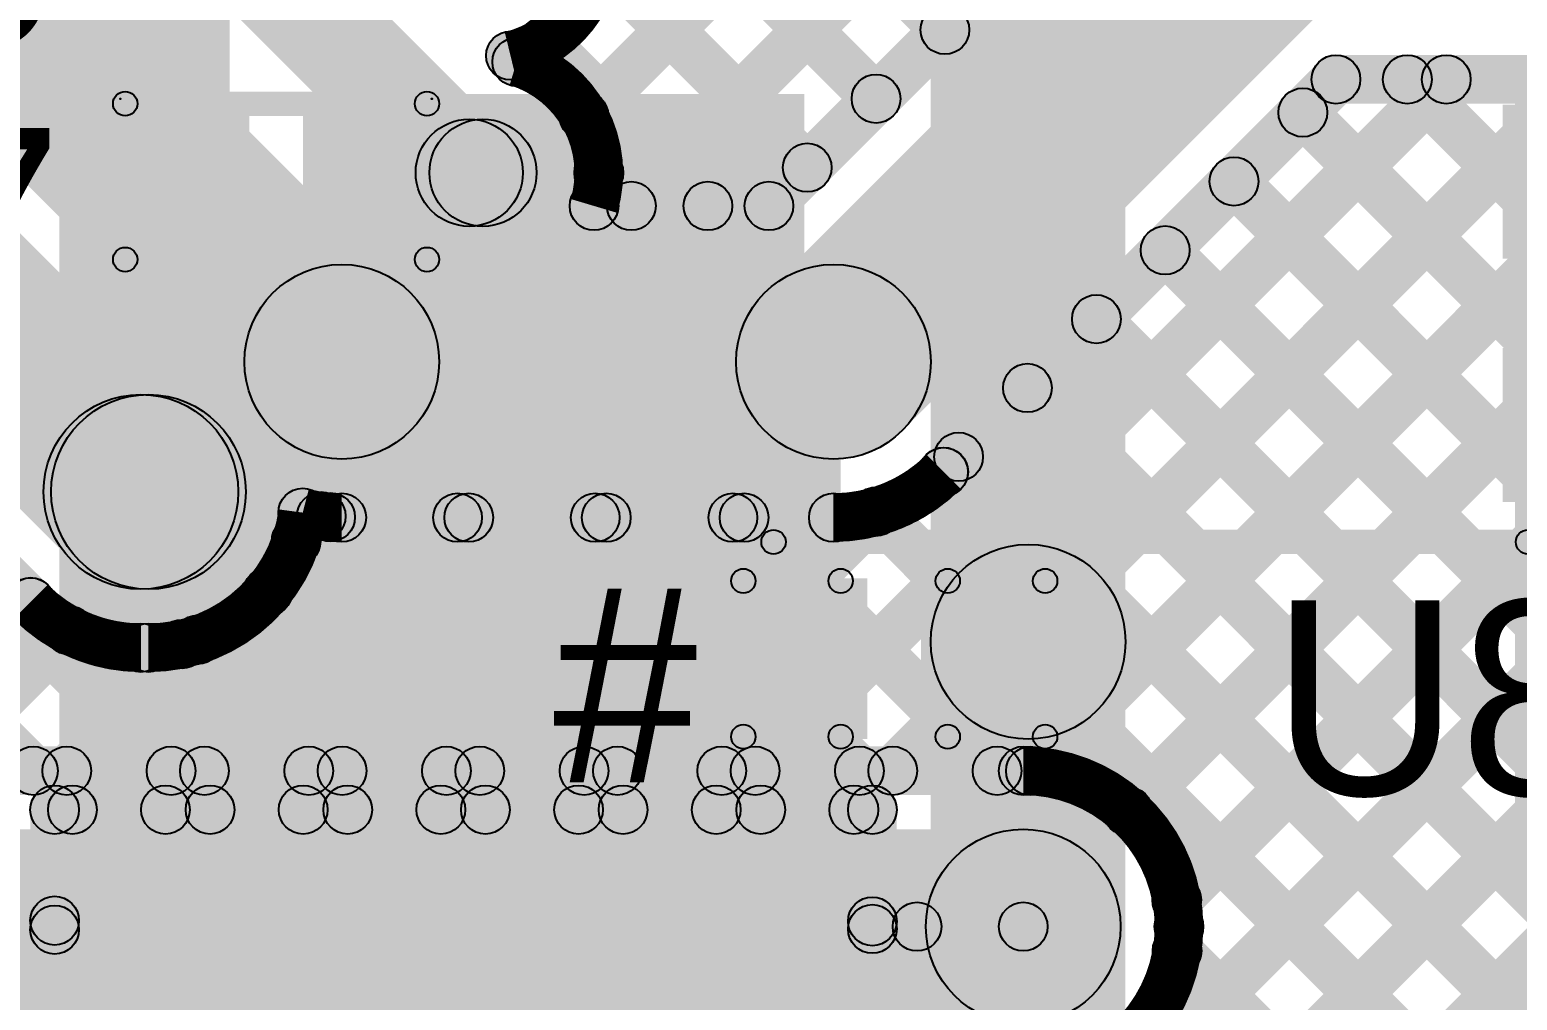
# Model space of a CAD drawing. Header units: millimetres. Extents: x -0.08 to 3.07, y -0.08 to 2.73.
# Drawn here: x 1.7109 to 2.0165, y 0.7259 to 0.9252 of the extents above; entities that cross this region are included whole.
import ezdxf

# ---------------------------------------------------------------- set-up
doc = ezdxf.new("R2010")
doc.units = ezdxf.units.MM
doc.header["$MEASUREMENT"] = 0
for name, color, linetype in [('BottomLayer', 5, 'Continuous'), ('TopLayer', 1, 'Continuous'), ('TopOverlay', 2, 'Continuous'), ('TopPaste', 8, 'Continuous'), ('TopSolder', 216, 'Continuous'), ('ViaHoleLayer', 16, 'Continuous')]:
    doc.layers.add(name, color=color, linetype=linetype)

# ---------------------------------------------------------------- blocks, each defined once
blk = doc.blocks.new('MCP7940N_I_SN_57')
at = {"layer": 'TopLayer'}
for points in [[(-0.07579, 0.08681), (-0.07579, 0.06319), (-0.13681, 0.06319), (-0.13681, 0.08681)], [(0.13681, 0.08681), (0.13681, 0.06319), (0.07579, 0.06319), (0.07579, 0.08681)], [(-0.07579, 0.03681), (-0.07579, 0.01319), (-0.13681, 0.01319), (-0.13681, 0.03681)], [(0.13681, 0.03681), (0.13681, 0.01319), (0.07579, 0.01319), (0.07579, 0.03681)], [(-0.07579, -0.01319), (-0.07579, -0.03681), (-0.13681, -0.03681), (-0.13681, -0.01319)], [(0.13681, -0.01319), (0.13681, -0.03681), (0.07579, -0.03681), (0.07579, -0.01319)], [(-0.07579, -0.06319), (-0.07579, -0.08681), (-0.13681, -0.08681), (-0.13681, -0.06319)], [(0.13681, -0.06319), (0.13681, -0.08681), (0.07579, -0.08681), (0.07579, -0.06319)]]:
    blk.add_hatch(color=1, dxfattribs=at).paths.add_polyline_path(points)
at = {"layer": 'TopOverlay'}
h = blk.add_hatch(color=2, dxfattribs=at)
edge = h.paths.add_edge_path()
edge.add_arc((-0.126, 0.1), 0.005, 0, 360)
h = blk.add_hatch(color=2, dxfattribs=at)
edge = h.paths.add_edge_path()
edge.add_arc((-0.116, 0.1), 0.005, 0, 360)
h = blk.add_hatch(color=2, dxfattribs=at)
edge = h.paths.add_edge_path()
edge.add_arc((-0.077, 0.099), 0.0025, 0, 360)
for points in [[(0.078, 0.1015), (0.078, 0.0965), (-0.077, 0.0965), (-0.077, 0.1015)], [(0.08, -0.0965), (0.08, -0.1015), (-0.075, -0.1015), (-0.075, -0.0965)]]:
    blk.add_hatch(color=2, dxfattribs=at).paths.add_polyline_path(points)
h = blk.add_hatch(color=2, dxfattribs=at)
edge = h.paths.add_edge_path()
edge.add_arc((0.078, 0.099), 0.0025, 0, 360)
h = blk.add_hatch(color=2, dxfattribs=at)
edge = h.paths.add_edge_path()
edge.add_arc((-0.075, -0.099), 0.0025, 0, 360)
h = blk.add_hatch(color=2, dxfattribs=at)
edge = h.paths.add_edge_path()
edge.add_arc((0.08, -0.099), 0.0025, 0, 360)
at = {"layer": 'TopPaste'}
for points in [[(-0.07579, 0.08681), (-0.07579, 0.06319), (-0.13681, 0.06319), (-0.13681, 0.08681)], [(0.13681, 0.08681), (0.13681, 0.06319), (0.07579, 0.06319), (0.07579, 0.08681)], [(-0.07579, 0.03681), (-0.07579, 0.01319), (-0.13681, 0.01319), (-0.13681, 0.03681)], [(0.13681, 0.03681), (0.13681, 0.01319), (0.07579, 0.01319), (0.07579, 0.03681)], [(-0.07579, -0.01319), (-0.07579, -0.03681), (-0.13681, -0.03681), (-0.13681, -0.01319)], [(0.13681, -0.01319), (0.13681, -0.03681), (0.07579, -0.03681), (0.07579, -0.01319)], [(-0.07579, -0.06319), (-0.07579, -0.08681), (-0.13681, -0.08681), (-0.13681, -0.06319)], [(0.13681, -0.06319), (0.13681, -0.08681), (0.07579, -0.08681), (0.07579, -0.06319)]]:
    blk.add_hatch(color=8, dxfattribs=at).paths.add_polyline_path(points)
at = {"layer": 'TopSolder'}
for points in [[(-0.07179, 0.09081), (-0.07179, 0.05919), (-0.14081, 0.05919), (-0.14081, 0.09081)], [(0.14081, 0.09081), (0.14081, 0.05919), (0.07179, 0.05919), (0.07179, 0.09081)], [(-0.07179, 0.04081), (-0.07179, 0.00919), (-0.14081, 0.00919), (-0.14081, 0.04081)], [(0.14081, 0.04081), (0.14081, 0.00919), (0.07179, 0.00919), (0.07179, 0.04081)], [(-0.07179, -0.00919), (-0.07179, -0.04081), (-0.14081, -0.04081), (-0.14081, -0.00919)], [(0.14081, -0.00919), (0.14081, -0.04081), (0.07179, -0.04081), (0.07179, -0.00919)], [(-0.07179, -0.05919), (-0.07179, -0.09081), (-0.14081, -0.09081), (-0.14081, -0.05919)], [(0.14081, -0.05919), (0.14081, -0.09081), (0.07179, -0.09081), (0.07179, -0.05919)]]:
    blk.add_hatch(color=216, dxfattribs=at).paths.add_polyline_path(points)
at = {"layer": 'TopOverlay', "const_width": 0.01}
blk.add_lwpolyline([(-0.116, 0.1, 1), (-0.126, 0.1, 1)], format="xyb", close=True, dxfattribs=at)
at = {"layer": 'TopOverlay'}
for centre, radius in [((-0.126, 0.1), 0.005), ((-0.116, 0.1), 0.005), ((-0.077, 0.099), 0.0025), ((0.078, 0.099), 0.0025), ((-0.075, -0.099), 0.0025), ((0.08, -0.099), 0.0025)]:
    blk.add_circle(centre, radius, dxfattribs=at)
blk = doc.blocks.new('R__0402_88')
at = {"layer": 'TopLayer'}
for points in [[(-0.0275, -0.0125), (-0.0275, 0.0125), (-0.0095, 0.0125), (-0.0095, -0.0125)], [(0.0095, -0.0125), (0.0095, 0.0125), (0.0275, 0.0125), (0.0275, -0.0125)]]:
    blk.add_hatch(color=1, dxfattribs=at).paths.add_polyline_path(points)
at = {"layer": 'TopOverlay'}
h = blk.add_hatch(color=2, dxfattribs=at)
edge = h.paths.add_edge_path()
edge.add_arc((-0.031, 0.016), 0.0025, 0, 360)
h = blk.add_hatch(color=2, dxfattribs=at)
edge = h.paths.add_edge_path()
edge.add_arc((-0.031, 0.016), 0.0025, 0, 360)
for points in [[(0.031, 0.0185), (0.031, 0.0135), (-0.031, 0.0135), (-0.031, 0.0185)], [(-0.0335, 0.016), (-0.0285, 0.016), (-0.0285, -0.016), (-0.0335, -0.016)], [(0.0285, 0.016), (0.0335, 0.016), (0.0335, -0.016), (0.0285, -0.016)], [(0.031, -0.0135), (0.031, -0.0185), (-0.031, -0.0185), (-0.031, -0.0135)], [(0.032, -0.01694), (0.032, -0.01706), (-0.032, -0.01706), (-0.032, -0.01694)]]:
    blk.add_hatch(color=2, dxfattribs=at).paths.add_polyline_path(points)
h = blk.add_hatch(color=2, dxfattribs=at)
edge = h.paths.add_edge_path()
edge.add_arc((0.031, 0.016), 0.0025, 0, 360)
h = blk.add_hatch(color=2, dxfattribs=at)
edge = h.paths.add_edge_path()
edge.add_arc((0.031, 0.016), 0.0025, 0, 360)
h = blk.add_hatch(color=2, dxfattribs=at)
edge = h.paths.add_edge_path()
edge.add_arc((-0.031, -0.016), 0.0025, 0, 360)
h = blk.add_hatch(color=2, dxfattribs=at)
edge = h.paths.add_edge_path()
edge.add_arc((-0.031, -0.016), 0.0025, 0, 360)
h = blk.add_hatch(color=2, dxfattribs=at)
edge = h.paths.add_edge_path()
edge.add_arc((0.031, -0.016), 0.0025, 0, 360)
h = blk.add_hatch(color=2, dxfattribs=at)
edge = h.paths.add_edge_path()
edge.add_arc((0.031, -0.016), 0.0025, 0, 360)
h = blk.add_hatch(color=2, dxfattribs=at)
edge = h.paths.add_edge_path()
edge.add_arc((-0.032, -0.017), 0.0000635, 0, 360)
h = blk.add_hatch(color=2, dxfattribs=at)
edge = h.paths.add_edge_path()
edge.add_arc((0.032, -0.017), 0.0000635, 0, 360)
at = {"layer": 'TopPaste'}
for points in [[(-0.0275, -0.0125), (-0.0275, 0.0125), (-0.0095, 0.0125), (-0.0095, -0.0125)], [(0.0095, -0.0125), (0.0095, 0.0125), (0.0275, 0.0125), (0.0275, -0.0125)]]:
    blk.add_hatch(color=8, dxfattribs=at).paths.add_polyline_path(points)
at = {"layer": 'TopSolder'}
for points in [[(-0.0315, -0.0165), (-0.0315, 0.0165), (-0.0055, 0.0165), (-0.0055, -0.0165)], [(0.0055, -0.0165), (0.0055, 0.0165), (0.0315, 0.0165), (0.0315, -0.0165)]]:
    blk.add_hatch(color=216, dxfattribs=at).paths.add_polyline_path(points)
at = {"layer": 'TopOverlay'}
for centre, radius in [((-0.031, 0.016), 0.0025), ((-0.031, 0.016), 0.0025), ((0.031, 0.016), 0.0025), ((0.031, 0.016), 0.0025), ((-0.031, -0.016), 0.0025), ((-0.031, -0.016), 0.0025), ((0.031, -0.016), 0.0025), ((0.031, -0.016), 0.0025), ((-0.032, -0.017), 0.0000635), ((0.032, -0.017), 0.0000635)]:
    blk.add_circle(centre, radius, dxfattribs=at)
blk = doc.blocks.new('C___0402_115')
at = {"layer": 'TopLayer'}
for points in [[(-0.0275, -0.0125), (-0.0275, 0.0125), (-0.0095, 0.0125), (-0.0095, -0.0125)], [(0.0095, -0.0125), (0.0095, 0.0125), (0.0275, 0.0125), (0.0275, -0.0125)]]:
    blk.add_hatch(color=1, dxfattribs=at).paths.add_polyline_path(points)
at = {"layer": 'TopOverlay'}
h = blk.add_hatch(color=2, dxfattribs=at)
edge = h.paths.add_edge_path()
edge.add_arc((-0.031, 0.016), 0.0025, 0, 360)
h = blk.add_hatch(color=2, dxfattribs=at)
edge = h.paths.add_edge_path()
edge.add_arc((-0.031, 0.016), 0.0025, 0, 360)
for points in [[(-0.031, 0.0135), (-0.031, 0.0185), (-0.011, 0.0185), (-0.011, 0.0135)], [(0.011, 0.0135), (0.011, 0.0185), (0.031, 0.0185), (0.031, 0.0135)], [(-0.0285, -0.016), (-0.0335, -0.016), (-0.0335, 0.016), (-0.0285, 0.016)], [(0.0335, -0.016), (0.0285, -0.016), (0.0285, 0.016), (0.0335, 0.016)], [(-0.031, -0.0185), (-0.031, -0.0135), (-0.011, -0.0135), (-0.011, -0.0185)], [(0.011, -0.0185), (0.011, -0.0135), (0.031, -0.0135), (0.031, -0.0185)]]:
    blk.add_hatch(color=2, dxfattribs=at).paths.add_polyline_path(points)
h = blk.add_hatch(color=2, dxfattribs=at)
edge = h.paths.add_edge_path()
edge.add_arc((-0.011, 0.016), 0.0025, 0, 360)
h = blk.add_hatch(color=2, dxfattribs=at)
edge = h.paths.add_edge_path()
edge.add_arc((0.011, 0.016), 0.0025, 0, 360)
h = blk.add_hatch(color=2, dxfattribs=at)
edge = h.paths.add_edge_path()
edge.add_arc((0.031, 0.016), 0.0025, 0, 360)
h = blk.add_hatch(color=2, dxfattribs=at)
edge = h.paths.add_edge_path()
edge.add_arc((0.031, 0.016), 0.0025, 0, 360)
h = blk.add_hatch(color=2, dxfattribs=at)
edge = h.paths.add_edge_path()
edge.add_arc((-0.031, -0.016), 0.0025, 0, 360)
h = blk.add_hatch(color=2, dxfattribs=at)
edge = h.paths.add_edge_path()
edge.add_arc((-0.031, -0.016), 0.0025, 0, 360)
h = blk.add_hatch(color=2, dxfattribs=at)
edge = h.paths.add_edge_path()
edge.add_arc((-0.011, -0.016), 0.0025, 0, 360)
h = blk.add_hatch(color=2, dxfattribs=at)
edge = h.paths.add_edge_path()
edge.add_arc((0.011, -0.016), 0.0025, 0, 360)
h = blk.add_hatch(color=2, dxfattribs=at)
edge = h.paths.add_edge_path()
edge.add_arc((0.031, -0.016), 0.0025, 0, 360)
h = blk.add_hatch(color=2, dxfattribs=at)
edge = h.paths.add_edge_path()
edge.add_arc((0.031, -0.016), 0.0025, 0, 360)
at = {"layer": 'TopPaste'}
for points in [[(-0.0275, -0.0125), (-0.0275, 0.0125), (-0.0095, 0.0125), (-0.0095, -0.0125)], [(0.0095, -0.0125), (0.0095, 0.0125), (0.0275, 0.0125), (0.0275, -0.0125)]]:
    blk.add_hatch(color=8, dxfattribs=at).paths.add_polyline_path(points)
at = {"layer": 'TopSolder'}
for points in [[(-0.0315, -0.0165), (-0.0315, 0.0165), (-0.0055, 0.0165), (-0.0055, -0.0165)], [(0.0055, -0.0165), (0.0055, 0.0165), (0.0315, 0.0165), (0.0315, -0.0165)]]:
    blk.add_hatch(color=216, dxfattribs=at).paths.add_polyline_path(points)
at = {"layer": 'TopOverlay'}
for centre in [(-0.031, 0.016), (-0.031, 0.016), (-0.011, 0.016), (0.011, 0.016), (0.031, 0.016), (0.031, 0.016), (-0.031, -0.016), (-0.031, -0.016), (-0.011, -0.016), (0.011, -0.016), (0.031, -0.016), (0.031, -0.016)]:
    blk.add_circle(centre, 0.0025, dxfattribs=at)

msp = doc.modelspace()

# ---------------------------------------------------------------- hatches: boundary and pattern name
at = {"layer": 'BottomLayer'}
for points in [[(1.38322, 1.29822), (1.39878, 1.31378), (1.80897, 0.90359), (1.79341, 0.88803)], [(1.82827, 0.90398), (1.8212, 0.91105), (2.17568, 1.26554), (2.18275, 1.25846)], [(1.83803, 0.88546), (1.83096, 0.89254), (2.20396, 1.26554), (2.21103, 1.25846)], [(1.82402, 0.99297), (1.83109, 1.00004), (1.90244, 0.92869), (1.89537, 0.92162)], [(1.56786, 0.96786), (1.59614, 0.99614), (1.74788, 0.84441), (1.71959, 0.81612)], [(1.81668, 0.97203), (1.82375, 0.9791), (1.8883, 0.91455), (1.88123, 0.90748)], [(1.86628, 0.88546), (1.85921, 0.89254), (1.93981, 0.97314), (1.94688, 0.96606)], [(1.89014, 0.84286), (1.86186, 0.87114), (1.95186, 0.96114), (1.98014, 0.93286)], [(1.67386, 0.92986), (1.70214, 0.95814), (1.78914, 0.87114), (1.76086, 0.84286)], [(1.82407, 0.93635), (1.83114, 0.94342), (1.87415, 0.90041), (1.86708, 0.89334)], [(1.81295, 0.91919), (1.82002, 0.92626), (1.85374, 0.89254), (1.84667, 0.88546)], [(1.97925, 0.91), (1.97925, 0.92), (2.229, 0.92), (2.229, 0.91)], [(1.86288, 0.62746), (1.85581, 0.63454), (2.13981, 0.91854), (2.14688, 0.91146)], [(1.86346, 0.76946), (1.85638, 0.77654), (1.99838, 0.91854), (2.00546, 0.91146)], [(1.89116, 0.62746), (1.88409, 0.63454), (2.16809, 0.91854), (2.17516, 0.91146)], [(1.89174, 0.76946), (1.88467, 0.77654), (2.02667, 0.91854), (2.03374, 0.91146)], [(1.90219, 0.83086), (1.89512, 0.83794), (1.97572, 0.91854), (1.98279, 0.91146)], [(1.91945, 0.62746), (1.91238, 0.63454), (2.19638, 0.91854), (2.20345, 0.91146)], [(1.91999, 0.76943), (1.91292, 0.7765), (2.05495, 0.91854), (2.06202, 0.91146)], [(1.94002, 0.76118), (1.93295, 0.76825), (2.08324, 0.91854), (2.09031, 0.91146)], [(1.95006, 0.74294), (1.94299, 0.75001), (2.11152, 0.91854), (2.11859, 0.91146)], [(1.99038, 0.91146), (1.99745, 0.91854), (2.26915, 0.64684), (2.26208, 0.63976)], [(1.96891, 0.90465), (1.97598, 0.91172), (2.25316, 0.63454), (2.24609, 0.62746)], [(1.80119, 0.88481), (1.80119, 0.90681), (1.804, 0.90681), (1.804, 0.88481)], [(1.95476, 0.89051), (1.96184, 0.89758), (2.22488, 0.63454), (2.21781, 0.62746)], [(1.82682, 0.884), (1.82682, 0.894), (1.86275, 0.894), (1.86275, 0.884)], [(1.63446, 0.87721), (1.64154, 0.88428), (1.71461, 0.8112), (1.70754, 0.80413)], [(1.94062, 0.87637), (1.94769, 0.88344), (2.1966, 0.63454), (2.18952, 0.62746)], [(1.63446, 0.8714), (1.64154, 0.87847), (1.74347, 0.77654), (1.7364, 0.76946)], [(1.775, 0.837), (1.775, 0.877), (1.876, 0.877), (1.876, 0.837)], [(1.92648, 0.86223), (1.93355, 0.8693), (2.16831, 0.63454), (2.16124, 0.62746)], [(1.91234, 0.84808), (1.91941, 0.85515), (2.14003, 0.63454), (2.13296, 0.62746)], [(1.63446, 0.84311), (1.64154, 0.85018), (1.71518, 0.77654), (1.70811, 0.76946)], [(1.73373, 0.81027), (1.73373, 0.85027), (1.73527, 0.85027), (1.73527, 0.81027)], [(1.8982, 0.83394), (1.90527, 0.84101), (2.11174, 0.63454), (2.10467, 0.62746)], [(1.75032, 0.76946), (1.74325, 0.77654), (1.79525, 0.82854), (1.80232, 0.82146)], [(1.76915, 0.81658), (1.76208, 0.82365), (1.76724, 0.82882), (1.77431, 0.82174)], [(1.76917, 0.82155), (1.77624, 0.82862), (1.82832, 0.77654), (1.82125, 0.76946)], [(1.7786, 0.76946), (1.77153, 0.77654), (1.82353, 0.82854), (1.8306, 0.82146)], [(1.775, 0.82), (1.775, 0.83), (1.876, 0.83), (1.876, 0.82)], [(1.79753, 0.82146), (1.80461, 0.82854), (1.85661, 0.77654), (1.84953, 0.76946)], [(1.80689, 0.76946), (1.79982, 0.77654), (1.85182, 0.82854), (1.85889, 0.82146)], [(1.82582, 0.82146), (1.83289, 0.82854), (1.88489, 0.77654), (1.87782, 0.76946)], [(1.83517, 0.76946), (1.8281, 0.77654), (1.88136, 0.8298), (1.88843, 0.82273)], [(1.8541, 0.82146), (1.86117, 0.82854), (1.91317, 0.77654), (1.9061, 0.76946)], [(1.88118, 0.82267), (1.88825, 0.82974), (2.08346, 0.63454), (2.07639, 0.62746)], [(1.75626, 0.80618), (1.76333, 0.81325), (1.80004, 0.77654), (1.79297, 0.76946)], [(1.69827, 0.77398), (1.6912, 0.78106), (1.71551, 0.80537), (1.72258, 0.7983)], [(1.72203, 0.76946), (1.71496, 0.77654), (1.74188, 0.80345), (1.74895, 0.79638)], [(1.73866, 0.79549), (1.74573, 0.80256), (1.77175, 0.77654), (1.76468, 0.76946)], [(1.69925, 0.768), (1.69925, 0.778), (1.915, 0.778), (1.915, 0.768)], [(1.686, 0.721), (1.686, 0.761), (1.915, 0.761), (1.915, 0.721)], [(1.94308, 0.73249), (1.95015, 0.73956), (2.05517, 0.63454), (2.0481, 0.62746)]]:
    msp.add_hatch(color=5, dxfattribs=at).paths.add_polyline_path(points)
h = msp.add_hatch(color=5, dxfattribs=at)
edge = h.paths.add_edge_path()
edge.add_arc((1.8989, 0.92516), 0.005, 0, 360)
h = msp.add_hatch(color=5, dxfattribs=at)
edge = h.paths.add_edge_path()
edge.add_arc((1.81648, 0.92272), 0.005, 0, 360)
h = msp.add_hatch(color=5, dxfattribs=at)
edge = h.paths.add_edge_path()
edge.add_arc((1.80966, 0.91987), 0.005, 0, 360)
h = msp.add_hatch(color=5, dxfattribs=at)
edge = h.paths.add_edge_path()
edge.add_arc((1.81094, 0.91859), 0.005, 0, 360)
h = msp.add_hatch(color=5, dxfattribs=at)
edge = h.paths.add_edge_path()
edge.add_arc((1.97925, 0.915), 0.005, 0, 360)
h = msp.add_hatch(color=5, dxfattribs=at)
edge = h.paths.add_edge_path()
edge.add_arc((1.97925, 0.915), 0.005, 0, 360)
h = msp.add_hatch(color=5, dxfattribs=at)
edge = h.paths.add_edge_path()
edge.add_arc((1.99391, 0.915), 0.005, 0, 360)
h = msp.add_hatch(color=5, dxfattribs=at)
edge = h.paths.add_edge_path()
edge.add_arc((2.00192, 0.915), 0.005, 0, 360)
h = msp.add_hatch(color=5, dxfattribs=at)
edge = h.paths.add_edge_path()
edge.add_arc((1.88476, 0.91102), 0.005, 0, 360)
h = msp.add_hatch(color=5, dxfattribs=at)
edge = h.paths.add_edge_path()
edge.add_arc((1.82473, 0.90752), 0.005, 0, 360)
h = msp.add_hatch(color=5, dxfattribs=at)
edge = h.paths.add_edge_path()
edge.add_arc((1.97244, 0.90819), 0.005, 0, 360)
h = msp.add_hatch(color=5, dxfattribs=at)
edge = h.paths.add_edge_path()
edge.add_arc((1.804, 0.89581), 0.01181, 0, 360)
h = msp.add_hatch(color=5, dxfattribs=at)
edge = h.paths.add_edge_path()
edge.add_arc((1.80119, 0.89581), 0.011, 0, 360)
h = msp.add_hatch(color=5, dxfattribs=at)
edge = h.paths.add_edge_path()
edge.add_arc((1.80119, 0.89581), 0.011, 0, 360)
h = msp.add_hatch(color=5, dxfattribs=at)
edge = h.paths.add_edge_path()
edge.add_arc((1.804, 0.89581), 0.011, 0, 360)
h = msp.add_hatch(color=5, dxfattribs=at)
edge = h.paths.add_edge_path()
edge.add_arc((1.87062, 0.89687), 0.005, 0, 360)
h = msp.add_hatch(color=5, dxfattribs=at)
edge = h.paths.add_edge_path()
edge.add_arc((1.82781, 0.89581), 0.005, 0, 360)
h = msp.add_hatch(color=5, dxfattribs=at)
edge = h.paths.add_edge_path()
edge.add_arc((1.82781, 0.89581), 0.005, 0, 360)
h = msp.add_hatch(color=5, dxfattribs=at)
edge = h.paths.add_edge_path()
edge.add_arc((1.9583, 0.89404), 0.005, 0, 360)
h = msp.add_hatch(color=5, dxfattribs=at)
edge = h.paths.add_edge_path()
edge.add_arc((1.82682, 0.889), 0.005, 0, 360)
h = msp.add_hatch(color=5, dxfattribs=at)
edge = h.paths.add_edge_path()
edge.add_arc((1.82682, 0.889), 0.005, 0, 360)
h = msp.add_hatch(color=5, dxfattribs=at)
edge = h.paths.add_edge_path()
edge.add_arc((1.8345, 0.889), 0.005, 0, 360)
h = msp.add_hatch(color=5, dxfattribs=at)
edge = h.paths.add_edge_path()
edge.add_arc((1.85021, 0.889), 0.005, 0, 360)
h = msp.add_hatch(color=5, dxfattribs=at)
edge = h.paths.add_edge_path()
edge.add_arc((1.86275, 0.889), 0.005, 0, 360)
h = msp.add_hatch(color=5, dxfattribs=at)
edge = h.paths.add_edge_path()
edge.add_arc((1.86275, 0.889), 0.005, 0, 360)
h = msp.add_hatch(color=5, dxfattribs=at)
edge = h.paths.add_edge_path()
edge.add_arc((1.94416, 0.8799), 0.005, 0, 360)
h = msp.add_hatch(color=5, dxfattribs=at)
edge = h.paths.add_edge_path()
edge.add_arc((1.775, 0.857), 0.02, 0, 360)
h = msp.add_hatch(color=5, dxfattribs=at)
edge = h.paths.add_edge_path()
edge.add_arc((1.775, 0.857), 0.02, 0, 360)
h = msp.add_hatch(color=5, dxfattribs=at)
edge = h.paths.add_edge_path()
edge.add_arc((1.876, 0.857), 0.02, 0, 360)
h = msp.add_hatch(color=5, dxfattribs=at)
edge = h.paths.add_edge_path()
edge.add_arc((1.876, 0.857), 0.02, 0, 360)
h = msp.add_hatch(color=5, dxfattribs=at)
edge = h.paths.add_edge_path()
edge.add_arc((1.93002, 0.86576), 0.005, 0, 360)
h = msp.add_hatch(color=5, dxfattribs=at)
edge = h.paths.add_edge_path()
edge.add_arc((1.91587, 0.85162), 0.005, 0, 360)
h = msp.add_hatch(color=5, dxfattribs=at)
edge = h.paths.add_edge_path()
edge.add_arc((1.73373, 0.83027), 0.02, 0, 360)
h = msp.add_hatch(color=5, dxfattribs=at)
edge = h.paths.add_edge_path()
edge.add_arc((1.73373, 0.83027), 0.02, 0, 360)
h = msp.add_hatch(color=5, dxfattribs=at)
edge = h.paths.add_edge_path()
edge.add_arc((1.73527, 0.83027), 0.02, 0, 360)
h = msp.add_hatch(color=5, dxfattribs=at)
edge = h.paths.add_edge_path()
edge.add_arc((1.73527, 0.83027), 0.01181, 0, 360)
h = msp.add_hatch(color=5, dxfattribs=at)
edge = h.paths.add_edge_path()
edge.add_arc((1.90173, 0.83748), 0.005, 0, 360)
h = msp.add_hatch(color=5, dxfattribs=at)
edge = h.paths.add_edge_path()
edge.add_arc((1.89863, 0.83437), 0.005, 0, 360)
h = msp.add_hatch(color=5, dxfattribs=at)
edge = h.paths.add_edge_path()
edge.add_arc((1.89866, 0.8344), 0.005, 0, 360)
h = msp.add_hatch(color=5, dxfattribs=at)
edge = h.paths.add_edge_path()
edge.add_arc((1.89866, 0.8344), 0.005, 0, 360)
h = msp.add_hatch(color=5, dxfattribs=at)
edge = h.paths.add_edge_path()
edge.add_arc((1.8849, 0.82626), 0.005, 0, 360)
h = msp.add_hatch(color=5, dxfattribs=at)
edge = h.paths.add_edge_path()
edge.add_arc((1.76698, 0.82602), 0.005, 0, 360)
h = msp.add_hatch(color=5, dxfattribs=at)
edge = h.paths.add_edge_path()
edge.add_arc((1.76698, 0.82602), 0.005, 0, 360)
h = msp.add_hatch(color=5, dxfattribs=at)
edge = h.paths.add_edge_path()
edge.add_arc((1.76698, 0.82602), 0.005, 0, 360)
h = msp.add_hatch(color=5, dxfattribs=at)
edge = h.paths.add_edge_path()
edge.add_arc((1.77078, 0.82528), 0.005, 0, 360)
h = msp.add_hatch(color=5, dxfattribs=at)
edge = h.paths.add_edge_path()
edge.add_arc((1.7727, 0.82508), 0.005, 0, 360)
h = msp.add_hatch(color=5, dxfattribs=at)
edge = h.paths.add_edge_path()
edge.add_arc((1.775, 0.825), 0.005, 0, 360)
h = msp.add_hatch(color=5, dxfattribs=at)
edge = h.paths.add_edge_path()
edge.add_arc((1.775, 0.825), 0.005, 0, 360)
h = msp.add_hatch(color=5, dxfattribs=at)
edge = h.paths.add_edge_path()
edge.add_arc((1.775, 0.825), 0.005, 0, 360)
h = msp.add_hatch(color=5, dxfattribs=at)
edge = h.paths.add_edge_path()
edge.add_arc((1.79878, 0.825), 0.005, 0, 360)
h = msp.add_hatch(color=5, dxfattribs=at)
edge = h.paths.add_edge_path()
edge.add_arc((1.80107, 0.825), 0.005, 0, 360)
h = msp.add_hatch(color=5, dxfattribs=at)
edge = h.paths.add_edge_path()
edge.add_arc((1.82707, 0.825), 0.005, 0, 360)
h = msp.add_hatch(color=5, dxfattribs=at)
edge = h.paths.add_edge_path()
edge.add_arc((1.82935, 0.825), 0.005, 0, 360)
h = msp.add_hatch(color=5, dxfattribs=at)
edge = h.paths.add_edge_path()
edge.add_arc((1.85535, 0.825), 0.005, 0, 360)
h = msp.add_hatch(color=5, dxfattribs=at)
edge = h.paths.add_edge_path()
edge.add_arc((1.85764, 0.825), 0.005, 0, 360)
h = msp.add_hatch(color=5, dxfattribs=at)
edge = h.paths.add_edge_path()
edge.add_arc((1.876, 0.825), 0.005, 0, 360)
h = msp.add_hatch(color=5, dxfattribs=at)
edge = h.paths.add_edge_path()
edge.add_arc((1.876, 0.825), 0.005, 0, 360)
h = msp.add_hatch(color=5, dxfattribs=at)
edge = h.paths.add_edge_path()
edge.add_arc((1.876, 0.825), 0.005, 0, 360)
h = msp.add_hatch(color=5, dxfattribs=at)
edge = h.paths.add_edge_path()
edge.add_arc((1.88471, 0.82621), 0.005, 0, 360)
h = msp.add_hatch(color=5, dxfattribs=at)
edge = h.paths.add_edge_path()
edge.add_arc((1.76561, 0.82011), 0.005, 0, 360)
h = msp.add_hatch(color=5, dxfattribs=at)
edge = h.paths.add_edge_path()
edge.add_arc((1.75979, 0.80971), 0.005, 0, 360)
h = msp.add_hatch(color=5, dxfattribs=at)
edge = h.paths.add_edge_path()
edge.add_arc((1.71108, 0.80767), 0.005, 0, 360)
h = msp.add_hatch(color=5, dxfattribs=at)
edge = h.paths.add_edge_path()
edge.add_arc((1.71108, 0.80767), 0.005, 0, 360)
h = msp.add_hatch(color=5, dxfattribs=at)
edge = h.paths.add_edge_path()
edge.add_arc((1.71111, 0.80764), 0.005, 0, 360)
h = msp.add_hatch(color=5, dxfattribs=at)
edge = h.paths.add_edge_path()
edge.add_arc((1.71905, 0.80183), 0.005, 0, 360)
h = msp.add_hatch(color=5, dxfattribs=at)
edge = h.paths.add_edge_path()
edge.add_arc((1.74219, 0.79902), 0.005, 0, 360)
h = msp.add_hatch(color=5, dxfattribs=at)
edge = h.paths.add_edge_path()
edge.add_arc((1.74542, 0.79992), 0.005, 0, 360)
h = msp.add_hatch(color=5, dxfattribs=at)
edge = h.paths.add_edge_path()
edge.add_arc((1.73373, 0.79827), 0.005, 0, 360)
h = msp.add_hatch(color=5, dxfattribs=at)
edge = h.paths.add_edge_path()
edge.add_arc((1.73373, 0.79827), 0.005, 0, 360)
h = msp.add_hatch(color=5, dxfattribs=at)
edge = h.paths.add_edge_path()
edge.add_arc((1.73527, 0.79827), 0.005, 0, 360)
h = msp.add_hatch(color=5, dxfattribs=at)
edge = h.paths.add_edge_path()
edge.add_arc((1.71165, 0.773), 0.005, 0, 360)
h = msp.add_hatch(color=5, dxfattribs=at)
edge = h.paths.add_edge_path()
edge.add_arc((1.7185, 0.773), 0.005, 0, 360)
h = msp.add_hatch(color=5, dxfattribs=at)
edge = h.paths.add_edge_path()
edge.add_arc((1.73993, 0.773), 0.005, 0, 360)
h = msp.add_hatch(color=5, dxfattribs=at)
edge = h.paths.add_edge_path()
edge.add_arc((1.74678, 0.773), 0.005, 0, 360)
h = msp.add_hatch(color=5, dxfattribs=at)
edge = h.paths.add_edge_path()
edge.add_arc((1.76822, 0.773), 0.005, 0, 360)
h = msp.add_hatch(color=5, dxfattribs=at)
edge = h.paths.add_edge_path()
edge.add_arc((1.77507, 0.773), 0.005, 0, 360)
h = msp.add_hatch(color=5, dxfattribs=at)
edge = h.paths.add_edge_path()
edge.add_arc((1.7965, 0.773), 0.005, 0, 360)
h = msp.add_hatch(color=5, dxfattribs=at)
edge = h.paths.add_edge_path()
edge.add_arc((1.80335, 0.773), 0.005, 0, 360)
h = msp.add_hatch(color=5, dxfattribs=at)
edge = h.paths.add_edge_path()
edge.add_arc((1.82479, 0.773), 0.005, 0, 360)
h = msp.add_hatch(color=5, dxfattribs=at)
edge = h.paths.add_edge_path()
edge.add_arc((1.83164, 0.773), 0.005, 0, 360)
h = msp.add_hatch(color=5, dxfattribs=at)
edge = h.paths.add_edge_path()
edge.add_arc((1.85307, 0.773), 0.005, 0, 360)
h = msp.add_hatch(color=5, dxfattribs=at)
edge = h.paths.add_edge_path()
edge.add_arc((1.85992, 0.773), 0.005, 0, 360)
h = msp.add_hatch(color=5, dxfattribs=at)
edge = h.paths.add_edge_path()
edge.add_arc((1.88135, 0.773), 0.005, 0, 360)
h = msp.add_hatch(color=5, dxfattribs=at)
edge = h.paths.add_edge_path()
edge.add_arc((1.8882, 0.773), 0.005, 0, 360)
h = msp.add_hatch(color=5, dxfattribs=at)
edge = h.paths.add_edge_path()
edge.add_arc((1.90964, 0.773), 0.005, 0, 360)
h = msp.add_hatch(color=5, dxfattribs=at)
edge = h.paths.add_edge_path()
edge.add_arc((1.915, 0.773), 0.005, 0, 360)
h = msp.add_hatch(color=5, dxfattribs=at)
edge = h.paths.add_edge_path()
edge.add_arc((1.915, 0.773), 0.005, 0, 360)
h = msp.add_hatch(color=5, dxfattribs=at)
edge = h.paths.add_edge_path()
edge.add_arc((1.91646, 0.77297), 0.005, 0, 360)
h = msp.add_hatch(color=5, dxfattribs=at)
edge = h.paths.add_edge_path()
edge.add_arc((1.93649, 0.76471), 0.005, 0, 360)
h = msp.add_hatch(color=5, dxfattribs=at)
edge = h.paths.add_edge_path()
edge.add_arc((1.915, 0.741), 0.02, 0, 360)
h = msp.add_hatch(color=5, dxfattribs=at)
edge = h.paths.add_edge_path()
edge.add_arc((1.915, 0.741), 0.01181, 0, 360)
h = msp.add_hatch(color=5, dxfattribs=at)
edge = h.paths.add_edge_path()
edge.add_arc((1.94653, 0.74647), 0.005, 0, 360)
h = msp.add_hatch(color=5, dxfattribs=at)
edge = h.paths.add_edge_path()
edge.add_arc((1.947, 0.741), 0.005, 0, 360)
h = msp.add_hatch(color=5, dxfattribs=at)
edge = h.paths.add_edge_path()
edge.add_arc((1.947, 0.741), 0.005, 0, 360)
h = msp.add_hatch(color=5, dxfattribs=at)
edge = h.paths.add_edge_path()
edge.add_arc((1.94661, 0.73603), 0.005, 0, 360)
at = {"layer": 'TopLayer'}
for points in [[(1.717, 0.814), (1.752, 0.814), (1.752, 1.049), (1.717, 1.049)], [(1.936, 0.7995), (1.896, 0.7995), (1.896, 0.97057), (1.936, 0.97057)], [(2.016, 0.87), (2.203, 0.87), (2.203, 0.917), (2.016, 0.917)], [(1.77, 0.876), (1.87, 0.876), (1.87, 0.912), (1.77, 0.912)], [(2.016, 0.749), (2.203, 0.749), (2.203, 0.863), (2.016, 0.863)], [(1.717, 0.777), (1.8775, 0.777), (1.8775, 0.858), (1.717, 0.858)], [(1.896, 0.504), (1.936, 0.504), (1.936, 0.8055), (1.896, 0.8055)], [(1.71954, 0.68211), (1.71246, 0.68918), (1.79182, 0.76854), (1.79889, 0.76146)], [(1.71954, 0.73868), (1.71246, 0.74575), (1.73525, 0.76854), (1.74232, 0.76146)], [(1.71954, 0.7104), (1.71246, 0.71747), (1.76353, 0.76854), (1.7706, 0.76146)], [(1.716, 0.76), (1.716, 0.77), (1.884, 0.77), (1.884, 0.76)], [(1.71611, 0.76146), (1.72318, 0.76854), (1.77661, 0.71511), (1.76954, 0.70804)], [(1.7444, 0.76146), (1.75147, 0.76854), (1.88754, 0.63247), (1.88046, 0.6254)], [(1.77458, 0.70887), (1.76751, 0.71595), (1.8201, 0.76854), (1.82717, 0.76146)], [(1.77268, 0.76146), (1.77975, 0.76854), (1.88754, 0.66075), (1.88046, 0.65368)], [(1.78883, 0.69484), (1.78176, 0.70191), (1.84838, 0.76854), (1.85546, 0.76146)], [(1.78954, 0.66726), (1.78246, 0.67433), (1.87667, 0.76854), (1.88374, 0.76146)], [(1.80097, 0.76146), (1.80804, 0.76854), (1.88754, 0.68904), (1.88046, 0.68197)], [(1.82925, 0.76146), (1.83632, 0.76854), (1.88754, 0.71732), (1.88046, 0.71025)], [(1.85753, 0.76146), (1.86461, 0.76854), (1.88754, 0.74561), (1.88046, 0.73853)], [(1.721, 0.61725), (1.711, 0.61725), (1.711, 0.765), (1.721, 0.765)], [(1.889, 0.51253), (1.879, 0.51253), (1.879, 0.765), (1.889, 0.765)], [(1.89319, 0.736), (1.89319, 0.746), (1.915, 0.746), (1.915, 0.736)], [(1.71246, 0.73683), (1.71954, 0.7439), (1.75147, 0.71197), (1.74439, 0.7049)], [(1.78954, 0.63898), (1.78246, 0.64605), (1.88046, 0.74405), (1.88754, 0.73698)]]:
    msp.add_hatch(color=1, dxfattribs=at).paths.add_polyline_path(points)
h = msp.add_hatch(color=1, dxfattribs=at)
edge = h.paths.add_edge_path()
edge.add_arc((1.804, 0.89581), 0.01181, 0, 360)
h = msp.add_hatch(color=1, dxfattribs=at)
edge = h.paths.add_edge_path()
edge.add_arc((1.73527, 0.83027), 0.01181, 0, 360)
h = msp.add_hatch(color=1, dxfattribs=at)
edge = h.paths.add_edge_path()
edge.add_arc((1.916, 0.7995), 0.02, 0, 360)
h = msp.add_hatch(color=1, dxfattribs=at)
edge = h.paths.add_edge_path()
edge.add_arc((1.716, 0.765), 0.005, 0, 360)
h = msp.add_hatch(color=1, dxfattribs=at)
edge = h.paths.add_edge_path()
edge.add_arc((1.716, 0.765), 0.005, 0, 360)
h = msp.add_hatch(color=1, dxfattribs=at)
edge = h.paths.add_edge_path()
edge.add_arc((1.71965, 0.765), 0.005, 0, 360)
h = msp.add_hatch(color=1, dxfattribs=at)
edge = h.paths.add_edge_path()
edge.add_arc((1.73878, 0.765), 0.005, 0, 360)
h = msp.add_hatch(color=1, dxfattribs=at)
edge = h.paths.add_edge_path()
edge.add_arc((1.74793, 0.765), 0.005, 0, 360)
h = msp.add_hatch(color=1, dxfattribs=at)
edge = h.paths.add_edge_path()
edge.add_arc((1.76707, 0.765), 0.005, 0, 360)
h = msp.add_hatch(color=1, dxfattribs=at)
edge = h.paths.add_edge_path()
edge.add_arc((1.77622, 0.765), 0.005, 0, 360)
h = msp.add_hatch(color=1, dxfattribs=at)
edge = h.paths.add_edge_path()
edge.add_arc((1.79535, 0.765), 0.005, 0, 360)
h = msp.add_hatch(color=1, dxfattribs=at)
edge = h.paths.add_edge_path()
edge.add_arc((1.8045, 0.765), 0.005, 0, 360)
h = msp.add_hatch(color=1, dxfattribs=at)
edge = h.paths.add_edge_path()
edge.add_arc((1.82364, 0.765), 0.005, 0, 360)
h = msp.add_hatch(color=1, dxfattribs=at)
edge = h.paths.add_edge_path()
edge.add_arc((1.83279, 0.765), 0.005, 0, 360)
h = msp.add_hatch(color=1, dxfattribs=at)
edge = h.paths.add_edge_path()
edge.add_arc((1.85192, 0.765), 0.005, 0, 360)
h = msp.add_hatch(color=1, dxfattribs=at)
edge = h.paths.add_edge_path()
edge.add_arc((1.86107, 0.765), 0.005, 0, 360)
h = msp.add_hatch(color=1, dxfattribs=at)
edge = h.paths.add_edge_path()
edge.add_arc((1.8802, 0.765), 0.005, 0, 360)
h = msp.add_hatch(color=1, dxfattribs=at)
edge = h.paths.add_edge_path()
edge.add_arc((1.884, 0.765), 0.005, 0, 360)
h = msp.add_hatch(color=1, dxfattribs=at)
edge = h.paths.add_edge_path()
edge.add_arc((1.884, 0.765), 0.005, 0, 360)
h = msp.add_hatch(color=1, dxfattribs=at)
edge = h.paths.add_edge_path()
edge.add_arc((1.915, 0.741), 0.01181, 0, 360)
h = msp.add_hatch(color=1, dxfattribs=at)
edge = h.paths.add_edge_path()
edge.add_arc((1.716, 0.74222), 0.005, 0, 360)
h = msp.add_hatch(color=1, dxfattribs=at)
edge = h.paths.add_edge_path()
edge.add_arc((1.884, 0.74207), 0.005, 0, 360)
h = msp.add_hatch(color=1, dxfattribs=at)
edge = h.paths.add_edge_path()
edge.add_arc((1.89319, 0.741), 0.005, 0, 360)
h = msp.add_hatch(color=1, dxfattribs=at)
edge = h.paths.add_edge_path()
edge.add_arc((1.915, 0.741), 0.005, 0, 360)
h = msp.add_hatch(color=1, dxfattribs=at)
edge = h.paths.add_edge_path()
edge.add_arc((1.716, 0.74036), 0.005, 0, 360)
h = msp.add_hatch(color=1, dxfattribs=at)
edge = h.paths.add_edge_path()
edge.add_arc((1.884, 0.74051), 0.005, 0, 360)
at = {"layer": 'ViaHoleLayer'}
h = msp.add_hatch(color=16, dxfattribs=at)
edge = h.paths.add_edge_path()
edge.add_arc((1.804, 0.89581), 0.00591, 0, 360)
h = msp.add_hatch(color=16, dxfattribs=at)
edge = h.paths.add_edge_path()
edge.add_arc((1.73527, 0.83027), 0.00591, 0, 360)
h = msp.add_hatch(color=16, dxfattribs=at)
edge = h.paths.add_edge_path()
edge.add_arc((1.915, 0.741), 0.00591, 0, 360)

# ---------------------------------------------------------------- linework, layer by layer
at = {"layer": 'BottomLayer', "const_width": 0.01}
for points in [[(1.82781, 0.943, -0.345586), (1.80966, 0.91987)], [(1.81094, 0.91859, -0.330035), (1.82781, 0.89581)], [(1.82781, 0.89581, -0.072651), (1.82682, 0.889)], [(1.89866, 0.8344, -0.199231), (1.876, 0.825)], [(1.89863, 0.83437, -0.198912), (1.876, 0.825)], [(1.76698, 0.82602, -0.375755), (1.73527, 0.79827)], [(1.775, 0.825, -0.063391), (1.76698, 0.82602)], [(1.775, 0.825, -0.063391), (1.76698, 0.82602)], [(1.73373, 0.79827, -0.199231), (1.71108, 0.80767)], [(1.73373, 0.79827, -0.198912), (1.71111, 0.80764)], [(1.915, 0.773, -0.414214), (1.947, 0.741)], [(1.947, 0.741, -0.414214), (1.915, 0.709)]]:
    msp.add_lwpolyline(points, format="xyb", dxfattribs=at)
at = {"layer": 'BottomLayer'}
for centre, radius in [((1.8989, 0.92516), 0.005), ((1.81648, 0.92272), 0.005), ((1.80966, 0.91987), 0.005), ((1.81094, 0.91859), 0.005), ((1.97925, 0.915), 0.005), ((1.97925, 0.915), 0.005), ((1.99391, 0.915), 0.005), ((2.00192, 0.915), 0.005), ((1.88476, 0.91102), 0.005), ((1.82473, 0.90752), 0.005), ((1.97244, 0.90819), 0.005), ((1.80119, 0.89581), 0.011), ((1.80119, 0.89581), 0.011), ((1.804, 0.89581), 0.011), ((1.87062, 0.89687), 0.005), ((1.82781, 0.89581), 0.005), ((1.82781, 0.89581), 0.005), ((1.9583, 0.89404), 0.005), ((1.82682, 0.889), 0.005), ((1.82682, 0.889), 0.005), ((1.8345, 0.889), 0.005), ((1.85021, 0.889), 0.005), ((1.86275, 0.889), 0.005), ((1.86275, 0.889), 0.005), ((1.94416, 0.8799), 0.005), ((1.775, 0.857), 0.02), ((1.775, 0.857), 0.02), ((1.876, 0.857), 0.02), ((1.876, 0.857), 0.02), ((1.93002, 0.86576), 0.005), ((1.91587, 0.85162), 0.005), ((1.73373, 0.83027), 0.02), ((1.73373, 0.83027), 0.02), ((1.73527, 0.83027), 0.02), ((1.90173, 0.83748), 0.005), ((1.89863, 0.83437), 0.005), ((1.89866, 0.8344), 0.005), ((1.89866, 0.8344), 0.005), ((1.8849, 0.82626), 0.005), ((1.76698, 0.82602), 0.005), ((1.76698, 0.82602), 0.005), ((1.76698, 0.82602), 0.005), ((1.77078, 0.82528), 0.005), ((1.7727, 0.82508), 0.005), ((1.775, 0.825), 0.005), ((1.775, 0.825), 0.005), ((1.775, 0.825), 0.005), ((1.79878, 0.825), 0.005), ((1.80107, 0.825), 0.005), ((1.82707, 0.825), 0.005), ((1.82935, 0.825), 0.005), ((1.85535, 0.825), 0.005), ((1.85764, 0.825), 0.005), ((1.876, 0.825), 0.005), ((1.876, 0.825), 0.005), ((1.876, 0.825), 0.005), ((1.88471, 0.82621), 0.005), ((1.76561, 0.82011), 0.005), ((1.75979, 0.80971), 0.005), ((1.71108, 0.80767), 0.005), ((1.71108, 0.80767), 0.005), ((1.71111, 0.80764), 0.005), ((1.71905, 0.80183), 0.005), ((1.74219, 0.79902), 0.005), ((1.74542, 0.79992), 0.005), ((1.73373, 0.79827), 0.005), ((1.73373, 0.79827), 0.005), ((1.73527, 0.79827), 0.005), ((1.71165, 0.773), 0.005), ((1.7185, 0.773), 0.005), ((1.73993, 0.773), 0.005), ((1.74678, 0.773), 0.005), ((1.76822, 0.773), 0.005), ((1.77507, 0.773), 0.005), ((1.7965, 0.773), 0.005), ((1.80335, 0.773), 0.005), ((1.82479, 0.773), 0.005), ((1.83164, 0.773), 0.005), ((1.85307, 0.773), 0.005), ((1.85992, 0.773), 0.005), ((1.88135, 0.773), 0.005), ((1.8882, 0.773), 0.005), ((1.90964, 0.773), 0.005), ((1.915, 0.773), 0.005), ((1.915, 0.773), 0.005), ((1.91646, 0.77297), 0.005), ((1.93649, 0.76471), 0.005), ((1.915, 0.741), 0.02), ((1.94653, 0.74647), 0.005), ((1.947, 0.741), 0.005), ((1.947, 0.741), 0.005), ((1.94661, 0.73603), 0.005)]:
    msp.add_circle(centre, radius, dxfattribs=at)
at = {"layer": 'TopLayer'}
for centre, radius in [((1.916, 0.7995), 0.02), ((1.716, 0.765), 0.005), ((1.716, 0.765), 0.005), ((1.71965, 0.765), 0.005), ((1.73878, 0.765), 0.005), ((1.74793, 0.765), 0.005), ((1.76707, 0.765), 0.005), ((1.77622, 0.765), 0.005), ((1.79535, 0.765), 0.005), ((1.8045, 0.765), 0.005), ((1.82364, 0.765), 0.005), ((1.83279, 0.765), 0.005), ((1.85192, 0.765), 0.005), ((1.86107, 0.765), 0.005), ((1.8802, 0.765), 0.005), ((1.884, 0.765), 0.005), ((1.884, 0.765), 0.005), ((1.716, 0.74222), 0.005), ((1.884, 0.74207), 0.005), ((1.89319, 0.741), 0.005), ((1.915, 0.741), 0.005), ((1.716, 0.74036), 0.005), ((1.884, 0.74051), 0.005)]:
    msp.add_circle(centre, radius, dxfattribs=at)

# ---------------------------------------------------------------- block references
for name, p, rotation in [('MCP7940N_I_SN_57', (1.9417, 0.919), 180), ('R__0402_88', (1.7615, 0.894), 180), ('C___0402_115', (1.8885, 0.796), 360)]:
    msp.add_blockref(name, p, dxfattribs=dict(rotation=rotation))

# ---------------------------------------------------------------- texts
at = {"layer": 'TopOverlay'}
for s, p in [('R16', (1.6185, 0.922)), ('R17', (1.6195, 0.865)), ('U8', (1.966, 0.768))]:
    msp.add_text(s, height=0.04, dxfattribs=at).set_placement(p)
msp.add_text('#', height=0.04, rotation=180, dxfattribs=at).set_placement((1.8481, 0.81043))

doc.saveas('drawing.dxf')
